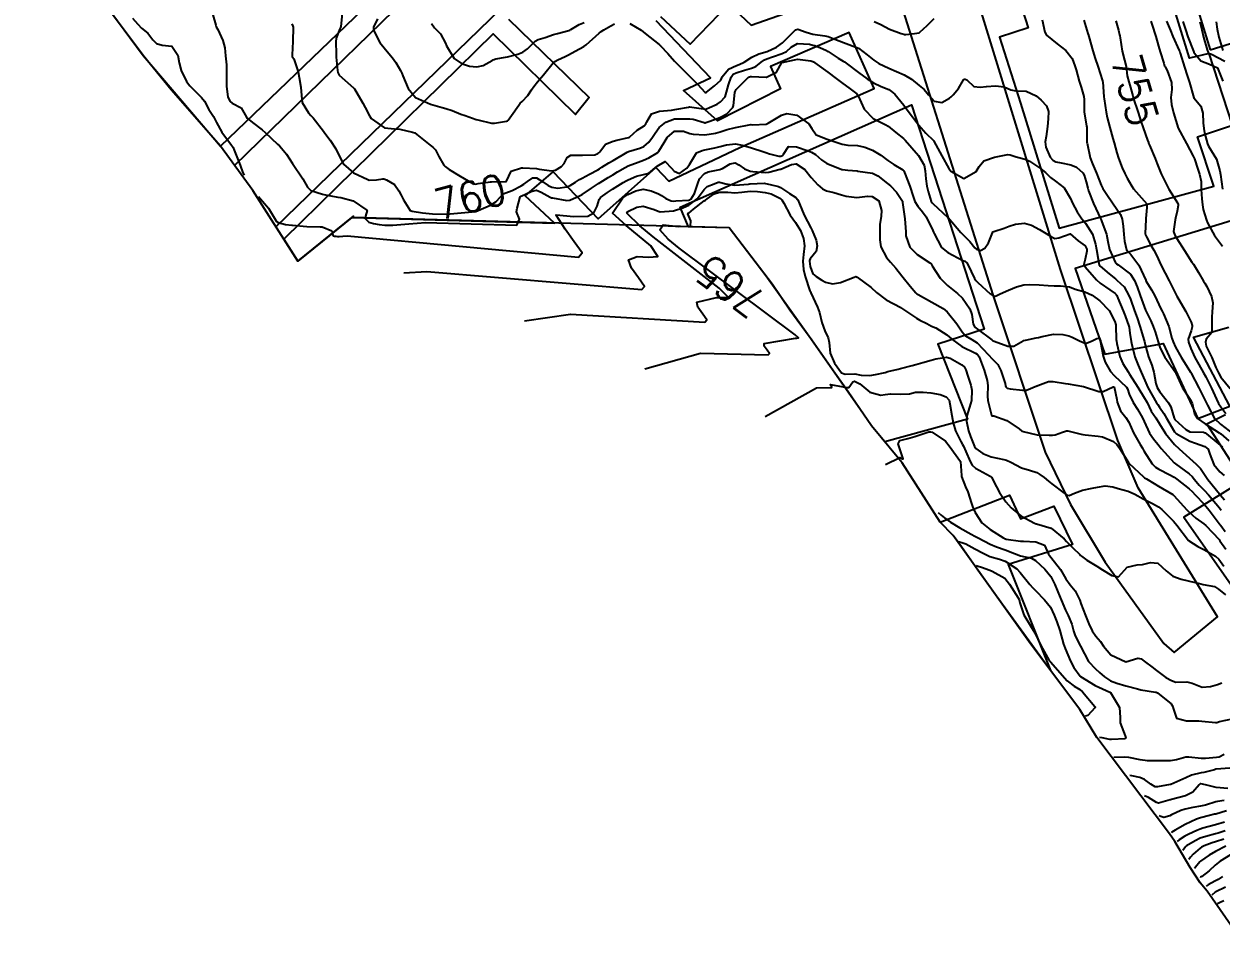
# Model space of a CAD drawing. Header units: metres. Extents: x 307586 to 320046, y 7427249 to 7434250.
# Drawn here: x 317275.7 to 317432.6, y 7431619.3 to 7431738.9 of the extents above; entities that cross this region are included whole.
import ezdxf
from ezdxf.enums import TextEntityAlignment as Align

# ---------------------------------------------------------------- set-up
doc = ezdxf.new("R2010")
doc.units = ezdxf.units.M
doc.header["$MEASUREMENT"] = 0
for name, color, linetype in [('Area', 45, 'Continuous'), ('Cotas', 45, 'Continuous'), ('Curvas de Nivel 1m', 11, 'Continuous'), ('Curvas de Nivel 5m', 15, 'Continuous'), ('Edificações', 30, 'Continuous'), ('Vias Primárias', 230, 'Continuous')]:
    doc.layers.add(name, color=color, linetype=linetype)
doc.styles.add('Style-STANDARD', font='STANDARD.shx')

msp = doc.modelspace()

# ---------------------------------------------------------------- linework, layer by layer
at = {"layer": 'Area'}
msp.add_polyline3d([(317434.88, 7431619.3, 758.12), (317430.77, 7431625.19, 762.88), (317429.85, 7431626.26, 758.59), (317428.51, 7431628.31, 768.99), (317426.52, 7431631.71, 767.86), (317425.81, 7431632.69, 765.48), (317416.28, 7431645.33, 768.97), (317414.05, 7431649.01, 773.19), (317407.6, 7431657.59, 769.49), (317397.48, 7431671.82, 774.93), (317395.76, 7431673.56, 770.83), (317390.77, 7431681.33, 767.1), (317390.33, 7431681.86, 767.2), (317386.79, 7431686.18, 769.27), (317383.72, 7431690.65, 766.38), (317381.48, 7431693.8, 764.48), (317378.93, 7431697.4, 768.21), (317378.62, 7431697.87, 767.99), (317376.06, 7431701.33, 769.66), (317373.78, 7431704.69, 770.15), (317368.1, 7431712.11, 767.11), (317318.68, 7431713.48, 764.35), (317318.89, 7431713.67, 764.35), (317311.61, 7431707.78, 761.67), (317305.68, 7431717.02, 761.3), (317301.46, 7431722.85, 761.26), (317294.99, 7431730.23, 762.38), (317291.34, 7431734.72, 768.46), (317286.65, 7431740.95, 768.38)], dxfattribs=at)
at = {"layer": 'Curvas de Nivel 1m', "flags": 128}
for points, elevation in [([(317300.45, 7431740.03), (317300.83, 7431738.69), (317300.9, 7431738.49), (317301.1, 7431738.12), (317301.78, 7431736.68), (317302.03, 7431735.72), (317302.13, 7431734.68), (317302.23, 7431733.49), (317302.25, 7431732.68), (317302.25, 7431731.45), (317302.26, 7431730.68), (317302.42, 7431729.24), (317302.71, 7431728.67), (317302.98, 7431728.45), (317304.16, 7431727.84), (317304.86, 7431726.64), (317304.96, 7431726.49), (317305.64, 7431725.94), (317306.94, 7431724.99), (317307.32, 7431724.62), (317308.92, 7431723.09), (317309.18, 7431722.86), (317309.46, 7431722.59), (317310.11, 7431721.79), (317310.89, 7431720.57), (317312.27, 7431718.56), (317312.85, 7431717.48), (317313.31, 7431717.01), (317314.84, 7431716.55), (317315.01, 7431716.52), (317316.84, 7431716.15), (317317.23, 7431716.1), (317318.83, 7431715.66), (317320.65, 7431714.45), (317320.68, 7431714.38), (317320.45, 7431713.67), (317320.46, 7431713.29), (317320.89, 7431712.88), (317321.51, 7431712.68), (317322.25, 7431712.57), (317323, 7431712.47), (317324.04, 7431712.47), (317326.12, 7431712.65), (317328.33, 7431712.82), (317340.28, 7431712.48), (317340.66, 7431713.25), (317340.24, 7431714.22), (317340.32, 7431714.72), (317340.75, 7431716.21), (317340.84, 7431716.29), (317342.16, 7431716.88), (317342.85, 7431717.05), (317343.49, 7431716.82), (317344.67, 7431716.16), (317344.84, 7431716.08), (317344.95, 7431716.05), (317346.84, 7431715.72), (317347.23, 7431715.74), (317348.12, 7431716.13), (317348.61, 7431716.36), (317348.85, 7431716.49), (317350.09, 7431717.34), (317350.86, 7431717.87), (317350.99, 7431717.96), (317351.2, 7431718.09), (317352.24, 7431718.71), (317352.88, 7431719.09), (317353.49, 7431719.45), (317354.5, 7431720.05), (317354.89, 7431720.25), (317356.19, 7431720.73), (317356.9, 7431720.99), (317357.6, 7431721.32), (317358.76, 7431722), (317358.84, 7431722.07), (317358.92, 7431722.16), (317359.6, 7431723.32), (317360, 7431723.98), (317360.95, 7431724.78), (317362.13, 7431724.78), (317362.95, 7431724.5), (317363.39, 7431724.39), (317364.95, 7431724.31), (317366.32, 7431724.54), (317366.95, 7431724.72), (317367.85, 7431725), (317368.96, 7431725.29), (317370.76, 7431725.65), (317370.96, 7431725.66), (317371.16, 7431725.65), (317372.96, 7431725.73), (317373.23, 7431725.83), (317374.97, 7431726.9), (317375.66, 7431727.11), (317376.97, 7431726.88), (317378.55, 7431725.76), (317378.96, 7431725.14), (317379.5, 7431724.31), (317380.94, 7431723.73), (317382.93, 7431723.08), (317383.65, 7431722.98), (317384.93, 7431722.92), (317385.88, 7431722.71), (317386.92, 7431722.29), (317387.99, 7431721.65), (317388.91, 7431720.97), (317389.71, 7431720.43), (317390.89, 7431719.74), (317391, 7431719.61), (317391.1, 7431719.4), (317391.8, 7431717.6), (317392.23, 7431716.22), (317392.47, 7431715.59), (317392.84, 7431714.99), (317393.47, 7431714.22), (317393.92, 7431713.57), (317394.8, 7431711.76), (317394.89, 7431711.56), (317394.97, 7431711.38), (317395.93, 7431709.55), (317396.77, 7431708.89), (317398.08, 7431708.21), (317398.76, 7431707.86), (317398.99, 7431707.75), (317399.29, 7431707.51), (317399.84, 7431706.4), (317400.25, 7431705.5), (317400.45, 7431705.23), (317400.72, 7431704.97), (317402.32, 7431703.47), (317402.7, 7431703.2), (317403, 7431703.17), (317403.62, 7431703.46), (317404.71, 7431703.98), (317405.76, 7431704.39), (317406.72, 7431704.65), (317407.41, 7431704.72), (317408.72, 7431704.67), (317409.92, 7431704.59), (317410.71, 7431704.52), (317411.55, 7431704.52), (317412.71, 7431704.38), (317413.45, 7431704.08), (317414.71, 7431703.75), (317415.7, 7431703.31), (317416.69, 7431702.56), (317417.9, 7431701.29), (317418.66, 7431699.86), (317418.79, 7431699.41), (317418.81, 7431699.28), (317418.85, 7431697.49), (317418.87, 7431697.28), (317418.93, 7431696.97), (317419.32, 7431695.27), (317419.69, 7431694.36), (317420.39, 7431693.25), (317420.58, 7431692.96), (317421.65, 7431691.24), (317422.54, 7431689.82), (317422.77, 7431689.46), (317422.89, 7431689.22), (317423.43, 7431688.12), (317424.02, 7431687.21), (317424.5, 7431686.46), (317425.28, 7431685.19), (317426.47, 7431683.74), (317427.09, 7431683.17), (317428.44, 7431681.94), (317429.32, 7431681.15), (317429.88, 7431680.59), (317430.42, 7431679.79), (317430.86, 7431679.13), (317432.39, 7431677.26), (317432.45, 7431677.17), (317432.49, 7431677.11), (317433.02, 7431676.47)], 761), ([(317317.42, 7431740.21), (317317.22, 7431738.5), (317317.2, 7431738.4), (317317.1, 7431738.2), (317316.61, 7431736.99), (317316.59, 7431736.5), (317316.63, 7431734.93), (317316.63, 7431734.5), (317316.77, 7431732.77), (317316.82, 7431732.5), (317317.03, 7431732.16), (317318.89, 7431730.48), (317319.01, 7431730.33), (317320.09, 7431728.46), (317320.41, 7431727.89), (317320.97, 7431726.81), (317321.22, 7431726.45), (317322.94, 7431725.22), (317324.25, 7431725.1), (317324.94, 7431725.04), (317326.64, 7431724.68), (317326.94, 7431724.56), (317327.2, 7431724.38), (317328.92, 7431722.97), (317329.28, 7431722.72), (317329.65, 7431722.35), (317330.06, 7431721.49), (317330.74, 7431720.33), (317330.89, 7431720.16), (317331.43, 7431719.78), (317332.87, 7431718.92), (317333.9, 7431718.29), (317334.52, 7431717.94), (317334.86, 7431717.85), (317335.22, 7431717.92), (317336.86, 7431718.15), (317336.97, 7431718.15), (317338.86, 7431718.2), (317338.95, 7431718.24), (317339.56, 7431719.55), (317340.89, 7431719.98), (317341.1, 7431719.99), (317342.89, 7431719.91), (317343.23, 7431719.84), (317344.88, 7431719.58), (317345.36, 7431719.68), (317346.16, 7431720.15), (317346.49, 7431720.55), (317346.91, 7431721.36), (317347.39, 7431721.66), (317348.91, 7431721.66), (317350.5, 7431721.68), (317350.91, 7431721.89), (317351.03, 7431721.97), (317351.18, 7431722.09), (317351.91, 7431723.1), (317352.93, 7431723.5), (317353.39, 7431723.61), (317354.94, 7431723.97), (317355, 7431723.99), (317355.09, 7431724.04), (317356.04, 7431724.94), (317356.96, 7431725.51), (317357.2, 7431725.78), (317357.32, 7431726.02), (317357.92, 7431727.06), (317358.98, 7431727.43), (317360.55, 7431727.55), (317360.98, 7431727.63), (317361.27, 7431727.68), (317362.77, 7431727.95), (317362.94, 7431728), (317362.98, 7431727.99), (317363.21, 7431727.95), (317364.77, 7431727.72), (317364.98, 7431727.7), (317365.16, 7431727.74), (317365.56, 7431727.91), (317366.53, 7431728.36), (317366.99, 7431728.63), (317367.59, 7431729.3), (317367.79, 7431729.89), (317368.03, 7431730.88), (317368.36, 7431731.89), (317368.64, 7431732.28), (317369.04, 7431732.46), (317370.13, 7431732.78), (317371.05, 7431733.07), (317371.62, 7431733.28), (317372.31, 7431733.84), (317372.76, 7431734.14), (317373.07, 7431734.26), (317373.8, 7431734.55), (317375.07, 7431735), (317375.63, 7431735.24), (317376.23, 7431735.79), (317377.09, 7431736.3), (317378.66, 7431736.19), (317379.09, 7431736.08), (317379.34, 7431736.01), (317380.08, 7431735.74), (317380.77, 7431735.42), (317381.08, 7431735.24), (317382.4, 7431734.38), (317383.07, 7431733.97), (317383.22, 7431733.87), (317383.44, 7431733.7), (317385.05, 7431732.5), (317386.19, 7431731.67), (317387.03, 7431731.14), (317388.02, 7431730.65), (317389.02, 7431730.26), (317389.41, 7431730.02), (317389.83, 7431729.63), (317390.99, 7431728.22), (317391.44, 7431727.61), (317392.96, 7431725.59), (317393.9, 7431724.52), (317394.9, 7431723.56), (317394.94, 7431723.5), (317395.98, 7431721.55), (317396.9, 7431719.92), (317397.17, 7431719.54), (317398.88, 7431718.59), (317400.5, 7431719.5), (317400.9, 7431720.19), (317401.49, 7431720.9), (317402.91, 7431721.38), (317403.34, 7431721.46), (317404.64, 7431721.72), (317404.92, 7431721.68), (317405.71, 7431721.43), (317406.91, 7431721.11), (317407.47, 7431720.85), (317408.9, 7431719.9), (317409.2, 7431719.7), (317409.58, 7431719.39), (317410.23, 7431718.72), (317410.88, 7431718.25), (317412.01, 7431717.36), (317412.85, 7431715.97), (317413.13, 7431715.35), (317413.73, 7431714.24), (317414.33, 7431713.33), (317414.81, 7431712.73), (317415.72, 7431711.31), (317416.11, 7431709.98), (317416.24, 7431709.31), (317416.56, 7431707.49), (317416.61, 7431707.3), (317416.75, 7431707.11), (317417.93, 7431706.09), (317418.73, 7431705.43), (317418.93, 7431705.28), (317419.86, 7431704.4), (317420.51, 7431703.25), (317420.7, 7431702.77), (317421.25, 7431701.24), (317421.58, 7431700.32), (317421.95, 7431699.24), (317422.52, 7431697.35), (317422.55, 7431697.23), (317422.63, 7431696.78), (317423.05, 7431695.22), (317423.49, 7431694.12), (317423.76, 7431693.21), (317424.03, 7431691.74), (317424.2, 7431691.21), (317424.32, 7431690.97), (317424.55, 7431690.64), (317425.69, 7431689.19), (317425.99, 7431688.65), (317426.42, 7431687.18), (317426.51, 7431687.02), (317427.98, 7431685.68), (317428.49, 7431685.39), (317430.28, 7431685.34), (317430.48, 7431685.26), (317430.67, 7431685.13), (317432.47, 7431683.63), (317432.76, 7431683.4)], 759), ([(317289.92, 7431739.63), (317290.61, 7431738.82), (317291.1, 7431738.3), (317291.93, 7431737.64), (317292.6, 7431736.79), (317293.08, 7431736.31), (317293.8, 7431736.05), (317295.07, 7431735.95), (317295.85, 7431734.75), (317296.05, 7431733.75), (317296.29, 7431732.75), (317297.01, 7431731.31), (317297.46, 7431730.74), (317298.99, 7431729.21), (317299.35, 7431728.71), (317299.92, 7431727.65), (317300.53, 7431726.7), (317300.95, 7431725.94), (317301.62, 7431724.68), (317302.92, 7431722.96), (317303.04, 7431722.79), (317303.11, 7431722.67), (317303.24, 7431722.33), (317304.04, 7431720.34), (317304.4, 7431719.35), (317304.58, 7431719.02)], 762), ([(317322.05, 7431739.51), (317321.53, 7431738.45), (317321.5, 7431738.05), (317322.34, 7431736.44), (317323.07, 7431735.52), (317324.01, 7431734.42), (317324.43, 7431733.79), (317325.04, 7431732.77), (317325.23, 7431732.4), (317325.36, 7431732.06), (317326.07, 7431730.39), (317327, 7431729.2), (317328.98, 7431728.36), (317330.52, 7431727.88), (317330.98, 7431727.76), (317331.81, 7431727.49), (317332.97, 7431727.04), (317333.5, 7431726.84), (317334.96, 7431726.35), (317335.18, 7431726.28), (317336.96, 7431725.84), (317337.35, 7431725.86), (317338.96, 7431726.1), (317339.06, 7431726.14), (317339.15, 7431726.24), (317339.59, 7431726.86), (317340.54, 7431728.22), (317340.75, 7431728.46), (317340.99, 7431728.68), (317341.72, 7431729.48), (317342.22, 7431730.2), (317342.54, 7431730.67), (317343.02, 7431731.26), (317343.78, 7431732.18), (317345.05, 7431733.74), (317345.27, 7431733.93), (317345.68, 7431734.15), (317346.62, 7431734.58), (317347.06, 7431734.81), (317347.93, 7431735.28), (317349.08, 7431735.89), (317349.39, 7431736.12), (317351.1, 7431737.65), (317351.34, 7431737.85), (317351.71, 7431738.08), (317352.59, 7431738.6), (317353.11, 7431738.86)], 758), ([(317329.11, 7431738.91), (317329.5, 7431738.35), (317330.3, 7431737.54), (317330.95, 7431736.33), (317331.08, 7431736), (317332.1, 7431734.32), (317333.05, 7431733.65), (317334.09, 7431733.34), (317335.04, 7431733.23), (317335.9, 7431733.42), (317337.05, 7431734.06), (317337.18, 7431734.13), (317337.55, 7431734.26), (317338.79, 7431734.51), (317339.06, 7431734.55), (317340.42, 7431734.87), (317341.07, 7431735.16), (317341.68, 7431735.6), (317342.3, 7431736.2), (317342.7, 7431736.58), (317343.09, 7431736.81), (317343.99, 7431737.07), (317345.1, 7431737.45), (317345.63, 7431737.62), (317347.1, 7431737.98), (317347.22, 7431738.02), (317347.39, 7431738.14), (317348.47, 7431738.76), (317349.12, 7431739.04)], 757), ([(317355.12, 7431738.93), (317356.6, 7431738.03), (317357.1, 7431737.61), (317358.95, 7431736.14), (317359.08, 7431736.03), (317359.1, 7431736.02), (317359.12, 7431736), (317360.07, 7431734.99), (317360.97, 7431733.97), (317361.06, 7431733.87), (317362.95, 7431731.95), (317363.03, 7431731.87), (317364, 7431730.91), (317364.92, 7431729.92), (317365.01, 7431729.87), (317365.06, 7431729.87), (317365.14, 7431729.92), (317366.18, 7431730.75), (317367.03, 7431731.49), (317367.16, 7431731.78), (317367.2, 7431731.9), (317368.01, 7431732.93), (317369.06, 7431733.4), (317369.42, 7431733.52), (317370.1, 7431733.86), (317371.07, 7431734.48), (317371.99, 7431734.92), (317373.08, 7431735.26), (317374.3, 7431735.81), (317375.09, 7431736.39), (317376.49, 7431737.79), (317376.79, 7431738.1), (317377.11, 7431738.15), (317378.22, 7431737.77), (317379.1, 7431737.53), (317380.66, 7431737.29), (317381.1, 7431737.19), (317381.95, 7431736.87), (317383.09, 7431736.44), (317385.08, 7431735.69), (317386.22, 7431734.82), (317387.07, 7431734.09), (317387.74, 7431733.65), (317389.05, 7431733.04), (317390.06, 7431732.62), (317391.04, 7431732.19), (317391.99, 7431731.6), (317393.02, 7431730.79), (317393.69, 7431730.25), (317394.24, 7431729.57), (317395, 7431728.75), (317396, 7431728.55), (317397.01, 7431729.13), (317397.23, 7431729.32), (317397.47, 7431729.54), (317398.17, 7431730.38), (317398.83, 7431731.52), (317398.94, 7431731.62), (317399.03, 7431731.63), (317399.25, 7431731.52), (317400.2, 7431730.67), (317401.02, 7431730.56), (317401.84, 7431730.67), (317403.03, 7431730.76), (317404.16, 7431730.6), (317405.02, 7431730.2), (317405.69, 7431730.1), (317407.02, 7431730.04), (317408.35, 7431729.41), (317409.01, 7431728.88), (317409.72, 7431728.11), (317409.98, 7431727.39), (317409.94, 7431726.42), (317409.85, 7431725.39), (317409.64, 7431724.08), (317409.53, 7431723.39), (317409.61, 7431722.71), (317410.17, 7431721.38), (317410.52, 7431720.98), (317410.91, 7431720.8), (317411.63, 7431720.64), (317412.9, 7431720.37), (317413.64, 7431720.08), (317414.47, 7431719.33), (317414.62, 7431719.05), (317414.88, 7431718.14), (317415.11, 7431717.32), (317415.22, 7431716.96), (317415.87, 7431715.31), (317416.77, 7431713.35), (317416.8, 7431713.3), (317416.82, 7431713.25), (317417.56, 7431711.29), (317417.73, 7431710.34), (317417.95, 7431709.29), (317418.76, 7431707.54), (317418.88, 7431707.4), (317419.1, 7431707.27), (317420.73, 7431706.05), (317421.23, 7431705.24), (317421.57, 7431704.39), (317421.98, 7431703.24), (317422.67, 7431701.32), (317422.72, 7431701.23), (317423.37, 7431699.93), (317423.68, 7431699.21), (317423.94, 7431698.5), (317424.34, 7431697.2), (317424.62, 7431696.37), (317425.21, 7431695.19), (317426.58, 7431693.24), (317426.62, 7431693.18), (317426.66, 7431693.1), (317427.52, 7431691.17), (317428.54, 7431689.64), (317428.72, 7431689.34), (317428.78, 7431689.16), (317429.1, 7431687.74), (317429.5, 7431687.15), (317430.5, 7431686.42), (317432.32, 7431685.27), (317432.48, 7431685.17), (317432.56, 7431685.11), (317433.59, 7431684.21)], 758), ([(317387.13, 7431739.19), (317387.98, 7431738.79), (317389.11, 7431738.18), (317390.66, 7431737.62), (317391, 7431737.51), (317391.1, 7431737.46), (317391.26, 7431737.45), (317392.41, 7431737.6), (317393, 7431737.7), (317393.11, 7431737.76), (317394.07, 7431738.63), (317394.99, 7431739.57)], 757), ([(317409.13, 7431739.4), (317409.48, 7431737.76), (317409.72, 7431737.39), (317411.1, 7431736.26), (317412.22, 7431735.36), (317413.07, 7431734.31), (317413.43, 7431733.35), (317413.58, 7431732.82), (317414, 7431731.34), (317414.24, 7431730.55), (317414.58, 7431729.33), (317414.62, 7431728.94), (317414.65, 7431727.33), (317414.96, 7431725.46), (317414.99, 7431725.32), (317414.99, 7431725.29), (317415.01, 7431723.32), (317415.02, 7431723.24), (317415.43, 7431721.31), (317415.72, 7431720.5), (317416.24, 7431719.31), (317416.88, 7431717.73), (317417.08, 7431717.3), (317417.52, 7431716.63), (317418.43, 7431715.28), (317418.84, 7431714.71), (317419.42, 7431713.86), (317419.63, 7431713.27), (317419.74, 7431712.34), (317419.84, 7431711.26), (317419.92, 7431710.4), (317420.17, 7431709.26), (317420.44, 7431708.92), (317420.77, 7431708.63), (317421.8, 7431707.24), (317422.7, 7431705.25), (317422.71, 7431705.23), (317422.72, 7431705.2), (317423.48, 7431703.99), (317423.88, 7431703.21), (317424.68, 7431701.53), (317424.85, 7431701.2), (317425.03, 7431700.84), (317425.73, 7431699.19), (317426.14, 7431697.68), (317426.31, 7431697.18), (317426.62, 7431696.48), (317427.33, 7431695.17), (317428.58, 7431693.21), (317428.6, 7431693.18), (317428.62, 7431693.16), (317428.65, 7431693.09), (317429.65, 7431691.14), (317429.95, 7431690.55), (317430.54, 7431689.42), (317430.68, 7431689.13), (317430.79, 7431688.87), (317431.72, 7431687.12), (317432.5, 7431686.38), (317434.19, 7431685.08)], 757), ([(317414.58, 7431739.34), (317415.12, 7431737.61), (317415.19, 7431737.4), (317415.21, 7431737.33), (317415.24, 7431737.2), (317415.77, 7431735.32), (317416.09, 7431734.33), (317416.44, 7431733.31), (317417.03, 7431731.4), (317417.06, 7431731.3), (317417.07, 7431731.27), (317417.23, 7431729.3), (317417.26, 7431729.05), (317417.52, 7431727.29), (317417.66, 7431726.61), (317418.01, 7431725.29), (317418.4, 7431723.83), (317418.55, 7431723.28), (317418.92, 7431721.98), (317419.15, 7431721.28), (317419.62, 7431719.98), (317419.96, 7431719.26), (317420.29, 7431718.66), (317420.88, 7431717.57), (317421.1, 7431717.25), (317422.84, 7431715.27), (317422.86, 7431715.23), (317422.84, 7431714.81), (317422.72, 7431713.34), (317422.71, 7431713.23), (317422.65, 7431711.37), (317422.67, 7431711.23), (317422.79, 7431710.94), (317423.39, 7431709.84), (317423.75, 7431709.22), (317424.1, 7431708.55), (317424.75, 7431707.2), (317425.77, 7431705.19), (317426.7, 7431703.34), (317426.79, 7431703.18), (317426.92, 7431702.95), (317427.94, 7431701.17), (317428.66, 7431699.76), (317428.81, 7431699.31), (317428.81, 7431699.16), (317428.65, 7431698.63), (317428.28, 7431697.52), (317428.31, 7431697.16), (317428.62, 7431696.31), (317429.14, 7431695.15), (317429.66, 7431694.21), (317430.29, 7431693.13), (317430.58, 7431692.61), (317431.31, 7431691.12), (317431.99, 7431689.67), (317432.24, 7431689.11), (317432.53, 7431688.65), (317433.22, 7431687.8)], 756), ([(317423.37, 7431739.23), (317423.51, 7431738.84), (317424.02, 7431737.22), (317424.4, 7431735.92), (317424.6, 7431735.21), (317425.07, 7431733.7), (317425.18, 7431733.33), (317425.24, 7431733.21), (317425.51, 7431732.75), (317426.09, 7431731.19), (317426.11, 7431730.28), (317426.01, 7431729.2), (317426.09, 7431728.28), (317426.36, 7431727.19), (317426.96, 7431725.18), (317428.03, 7431723.17), (317428.92, 7431721.54), (317429.09, 7431721.16), (317429.55, 7431719.8), (317429.77, 7431719.15), (317429.95, 7431718.21), (317429.99, 7431717.14), (317430.08, 7431715.92), (317430.14, 7431715.14), (317430.22, 7431714.52), (317430.68, 7431713.13), (317430.82, 7431712.79), (317431.71, 7431711.12), (317432.78, 7431709.74)], 754), ([(317425.45, 7431739.21), (317425.94, 7431738.01), (317426.27, 7431737.19), (317427.09, 7431735.37), (317427.18, 7431735.18), (317427.23, 7431735.03), (317427.77, 7431733.17), (317428.14, 7431732.08), (317428.46, 7431731.17), (317429.01, 7431729.16), (317429.93, 7431728.07), (317430.18, 7431727.14), (317430.24, 7431725.88), (317430.31, 7431725.14), (317430.41, 7431724.59), (317430.8, 7431723.13), (317430.94, 7431722.85), (317432, 7431721.12), (317432.42, 7431719.59), (317432.49, 7431719.11), (317432.78, 7431717.21)], 753), ([(317427.58, 7431739.18), (317427.96, 7431738.01), (317428.24, 7431737.17), (317428.98, 7431735.27), (317429.03, 7431735.16), (317429.08, 7431735.03), (317429.94, 7431734.02), (317431.07, 7431733.6), (317432.12, 7431733.12), (317432.79, 7431731.36)], 752), ([(317429.81, 7431739.15), (317430.04, 7431738.06), (317430.26, 7431737.14), (317430.76, 7431735.47), (317430.88, 7431735.13), (317430.97, 7431735.02), (317431.08, 7431734.98), (317431.32, 7431734.88), (317433.07, 7431733.96)], 751), ([(317306.43, 7431716.22), (317307.77, 7431714.7), (317308.8, 7431712.98), (317309.01, 7431712.81), (317309.99, 7431712.58), (317310.79, 7431712.48), (317310.9, 7431712.46), (317312.79, 7431712.29), (317314.53, 7431712.26), (317314.79, 7431712.25), (317316.03, 7431711.75), (317316.19, 7431711.21), (317316.26, 7431711.09), (317316.41, 7431711.05), (317316.58, 7431711.02), (317316.77, 7431710.99), (317317.02, 7431710.99), (317317.51, 7431711.03), (317318.05, 7431711.08), (317348.38, 7431708.3), (317348.84, 7431708.85), (317347.81, 7431710.28), (317346.62, 7431711.96), (317345.43, 7431713.78), (317345.46, 7431713.83), (317347.78, 7431713.61), (317349.59, 7431713.68), (317350.37, 7431714.1), (317350.83, 7431714.97), (317351.09, 7431715.84), (317351.25, 7431716.09), (317352.17, 7431716.76), (317352.85, 7431717.21), (317354.21, 7431718.05), (317354.62, 7431718.29), (317354.87, 7431718.43), (317355.98, 7431718.92), (317356.88, 7431719.13), (317357.6, 7431719.29), (317358.44, 7431720), (317358.69, 7431720.2), (317358.9, 7431720.33), (317359.73, 7431720.81), (317360.56, 7431719.97), (317360.89, 7431719.56), (317361.61, 7431719.23), (317362.58, 7431719.95), (317362.72, 7431720.13), (317362.9, 7431720.44), (317363.83, 7431721.94), (317364.57, 7431722.28), (317364.92, 7431722.34), (317366.22, 7431722.61), (317366.93, 7431722.79), (317367.79, 7431723.03), (317368.93, 7431723.14), (317369.82, 7431722.97), (317370.92, 7431722.65), (317372.66, 7431722.09), (317372.92, 7431721.99), (317373.39, 7431721.82), (317374.62, 7431721.51), (317374.91, 7431721.54), (317375.09, 7431721.62), (317375.25, 7431721.8), (317375.91, 7431722.81), (317376.93, 7431722.75), (317378.47, 7431722.21), (317378.92, 7431722.04), (317379.41, 7431721.75), (317380.22, 7431721.05), (317380.9, 7431720.55), (317382.8, 7431719.8), (317382.89, 7431719.78), (317382.95, 7431719.77), (317383.67, 7431719.7), (317384.89, 7431719.58), (317385, 7431719.57), (317386.89, 7431719.31), (317387.6, 7431718.94), (317388.87, 7431717.94), (317389.25, 7431717.63), (317390.06, 7431716.82), (317390.82, 7431715.61), (317390.82, 7431715.59), (317390.84, 7431715.43), (317391.1, 7431713.61), (317391.13, 7431713.29), (317391.25, 7431711.61), (317391.29, 7431711.1), (317391.8, 7431709.6), (317392.76, 7431708.65), (317394.43, 7431707.56), (317394.59, 7431707.41), (317394.74, 7431707.14), (317395.76, 7431705.55), (317396.71, 7431704.56), (317398.04, 7431703.53), (317398.69, 7431702.91), (317399.67, 7431701.51), (317399.91, 7431700.75), (317400.08, 7431699.5), (317400.29, 7431699.13), (317400.65, 7431698.85), (317402.52, 7431697.47), (317402.63, 7431697.38), (317402.84, 7431697.26), (317404.62, 7431696.64), (317405.44, 7431696.62), (317406.63, 7431697.33), (317406.69, 7431697.36), (317406.93, 7431697.42), (317408.34, 7431697.7), (317408.64, 7431697.76), (317409.12, 7431697.87), (317410.64, 7431698.18), (317411.86, 7431698.14), (317412.64, 7431697.96), (317413.07, 7431697.78), (317414.02, 7431697.33), (317414.63, 7431697.07), (317414.94, 7431697), (317415.7, 7431697.31), (317416.3, 7431697.64), (317416.64, 7431697.66), (317416.76, 7431697.3), (317416.78, 7431697.15), (317417.12, 7431695.29), (317417.38, 7431694.51), (317418.07, 7431693.29), (317418.58, 7431692.78), (317420.18, 7431691.26), (317420.32, 7431691.02), (317420.54, 7431690.34), (317421.07, 7431689.24), (317421.64, 7431688.36), (317422.3, 7431687.23), (317422.51, 7431686.75), (317423.2, 7431685.22), (317423.73, 7431684.47), (317424.47, 7431683.54), (317424.74, 7431683.2), (317426.44, 7431681.35), (317426.62, 7431681.18), (317428.42, 7431679.87), (317428.8, 7431679.54), (317429.1, 7431679.15), (317429.69, 7431678.42), (317430.4, 7431677.69), (317430.92, 7431677.12), (317432.37, 7431675.42), (317432.61, 7431675.11)], 762), ([(317325.5, 7431706.25), (317328.5, 7431706.42), (317356.66, 7431704.04), (317357.02, 7431704.46), (317356.23, 7431705.56), (317355.32, 7431706.85), (317354.93, 7431707.92), (317356.05, 7431708.37), (317357.53, 7431708.3), (317358.75, 7431708.37), (317357.84, 7431709.76), (317354.64, 7431712.45), (317352.82, 7431714.07), (317354.19, 7431716.05), (317354.85, 7431716.52), (317355.9, 7431716.98), (317356.85, 7431717.18), (317357.9, 7431716.96), (317358.85, 7431716.58), (317359.23, 7431716.38), (317359.82, 7431715.99), (317360.51, 7431715.65), (317360.84, 7431715.64), (317361.14, 7431715.67), (317362.84, 7431715.77), (317363.14, 7431715.95), (317363.56, 7431716.65), (317363.99, 7431717.93), (317364.23, 7431718.57), (317364.88, 7431719.24), (317365.35, 7431719.45), (317366.89, 7431719.78), (317366.99, 7431719.8), (317367.24, 7431719.9), (317368.27, 7431720.51), (317368.9, 7431720.66), (317369.4, 7431720.38), (317370.11, 7431719.86), (317370.89, 7431719.55), (317371.23, 7431719.5), (317372.89, 7431719.4), (317373.3, 7431719.41), (317374.78, 7431719.8), (317374.89, 7431719.84), (317376.27, 7431720.42), (317376.9, 7431720.5), (317378.02, 7431719.77), (317378.88, 7431718.73), (317379.72, 7431717.75), (317380.34, 7431717.22), (317380.86, 7431717), (317381.83, 7431716.75), (317382.85, 7431716.47), (317383.45, 7431716.3), (317384.85, 7431716.09), (317386.25, 7431716.27), (317386.85, 7431716.24), (317387.74, 7431715.65), (317388.09, 7431714.39), (317388.02, 7431713.65), (317387.88, 7431712.58), (317387.86, 7431711.65), (317387.86, 7431710.57), (317387.98, 7431709.65), (317388.75, 7431708.26), (317389.27, 7431707.63), (317389.94, 7431706.83), (317390.73, 7431705.86), (317390.92, 7431705.61), (317391.84, 7431704.47), (317392.58, 7431703.59), (317392.7, 7431703.5), (317392.9, 7431703.39), (317394.69, 7431702.38), (317396.18, 7431701.54), (317396.67, 7431701.13), (317397.95, 7431699.53), (317398.64, 7431698.49), (317399.1, 7431697.98), (317399.92, 7431697.5), (317400.63, 7431697.04), (317402.12, 7431695.47), (317402.6, 7431694.94), (317403.33, 7431694.2), (317403.74, 7431693.45), (317404.29, 7431691.71), (317404.35, 7431691.44), (317404.39, 7431691.28), (317404.55, 7431691.1), (317404.95, 7431691.04), (317406.55, 7431690.86), (317407.09, 7431690.87), (317408.43, 7431691.4), (317408.51, 7431691.44), (317408.55, 7431691.46), (317409.95, 7431691.99), (317410.56, 7431692.01), (317412.18, 7431691.73), (317412.56, 7431691.67), (317414.55, 7431691.32), (317416.55, 7431690.69), (317417.15, 7431690.69), (317418.44, 7431691.28), (317418.53, 7431691.31), (317418.55, 7431691.29), (317418.9, 7431689.63), (317418.96, 7431689.27), (317419.38, 7431688.13), (317420.12, 7431687.26), (317420.5, 7431686.68), (317421.1, 7431685.24), (317421.96, 7431683.74), (317422.28, 7431683.23), (317422.46, 7431682.91), (317423.53, 7431681.21), (317423.99, 7431680.76), (317424.43, 7431680.49), (317425.86, 7431679.75), (317426.42, 7431679.43), (317426.78, 7431679.18), (317428.4, 7431677.94), (317428.8, 7431677.56), (317429.2, 7431677.15), (317430.37, 7431675.9), (317431.03, 7431675.12), (317432.35, 7431673.36), (317432.45, 7431673.22), (317432.53, 7431673.11), (317433.11, 7431672.32)], 763), ([(317341.28, 7431699.96), (317347.32, 7431700.8), (317364.95, 7431699.77), (317365.21, 7431700.06), (317364.65, 7431700.83), (317364.01, 7431701.74), (317363.9, 7431702.4), (317366.46, 7431703.02), (317367.26, 7431703), (317367.97, 7431703.04), (317366.81, 7431704.23), (317358.14, 7431710.94), (317356.41, 7431712.39), (317354.71, 7431714.04), (317354.83, 7431714.27), (317356, 7431714.86), (317356.83, 7431714.98), (317358.28, 7431714.55), (317358.83, 7431714.3), (317359.06, 7431714.23), (317360.83, 7431714.37), (317362.04, 7431714.75), (317362.83, 7431715.08), (317363.94, 7431715.93), (317364.86, 7431717.16), (317365.25, 7431717.53), (317366.17, 7431717.91), (317366.67, 7431718.1), (317366.87, 7431718.11), (317367.67, 7431717.89), (317368.86, 7431717.73), (317370.64, 7431717.85), (317370.83, 7431717.89), (317370.86, 7431717.89), (317372.72, 7431717.98), (317372.86, 7431717.96), (317373.49, 7431717.82), (317374.6, 7431717.54), (317374.86, 7431717.42), (317376.01, 7431716.63), (317376.85, 7431716.09), (317377.13, 7431715.78), (317377.34, 7431715.28), (317377.95, 7431713.77), (317378.8, 7431712.13), (317379.01, 7431711.76), (317379.54, 7431710.51), (317379.66, 7431709.75), (317379.5, 7431709.01), (317378.75, 7431708.08), (317378.66, 7431707.85), (317378.65, 7431707.76), (317378.74, 7431707.04), (317379.09, 7431706.12), (317379.52, 7431705.75), (317380.27, 7431705.28), (317380.72, 7431705.02), (317381.64, 7431704.79), (317382.72, 7431704.98), (317384.49, 7431705.68), (317384.72, 7431705.73), (317384.9, 7431705.68), (317386.71, 7431704.29), (317387.41, 7431703.65), (317388.69, 7431702.7), (317390.61, 7431701.67), (317390.67, 7431701.64), (317390.72, 7431701.61), (317392.66, 7431700.28), (317393.11, 7431700.03), (317394.02, 7431699.57), (317394.65, 7431699.23), (317395.2, 7431699.01), (317396.64, 7431698.12), (317397.31, 7431697.53), (317398.62, 7431696.56), (317400.4, 7431695.7), (317400.6, 7431695.59), (317400.71, 7431695.49), (317400.86, 7431695.23), (317401.53, 7431693.48), (317401.93, 7431692.11), (317402.01, 7431691.48), (317401.95, 7431690.06), (317402.01, 7431689.48), (317402.51, 7431687.57), (317402.55, 7431687.51), (317402.81, 7431687.47), (317404.5, 7431686.87), (317406.12, 7431685.79), (317406.48, 7431685.5), (317406.64, 7431685.42), (317408.48, 7431684.98), (317410.05, 7431684.95), (317410.48, 7431684.95), (317410.84, 7431685), (317411.82, 7431685.36), (317412.31, 7431685.52), (317412.49, 7431685.52), (317413.2, 7431685.34), (317414.23, 7431685.08), (317414.48, 7431685.04), (317414.77, 7431685.02), (317416.48, 7431684.82), (317417.05, 7431684.72), (317418.47, 7431684.14), (317418.92, 7431683.72), (317419.26, 7431683.27), (317420.43, 7431681.38), (317420.54, 7431681.25), (317422.42, 7431679.49), (317422.56, 7431679.38), (317422.81, 7431679.22), (317423.81, 7431678.61), (317424.4, 7431678.26), (317426.24, 7431677.18), (317426.39, 7431677.06), (317428.11, 7431675.16), (317428.36, 7431674.89), (317429.29, 7431674.09), (317430.34, 7431673.34), (317430.57, 7431673.13), (317432.32, 7431671.26), (317432.43, 7431671.11), (317433.2, 7431670)], 764), ([(317372.84, 7431687.39), (317379.56, 7431691.17), (317381.55, 7431691.22), (317381.58, 7431691.26), (317381.5, 7431691.38), (317381.4, 7431691.52), (317381.4, 7431691.61), (317383.55, 7431691.2), (317383.8, 7431691.2), (317384.31, 7431691.93), (317384.56, 7431692.03), (317385.22, 7431691.67), (317386.54, 7431690.61), (317387.98, 7431690.2), (317388.54, 7431690.27), (317389.28, 7431690.37), (317390.54, 7431690.33), (317391.75, 7431690.38), (317392.54, 7431690.57), (317393.56, 7431690.59), (317394.54, 7431690.51), (317395.78, 7431690.3), (317396.54, 7431689.96), (317396.94, 7431689.54), (317397.02, 7431689.04), (317397.29, 7431687.53), (317397.47, 7431686.56), (317397.77, 7431685.53), (317398.47, 7431684.13), (317398.7, 7431683.75), (317398.82, 7431683.51), (317399.15, 7431682.81), (317399.72, 7431681.5), (317399.96, 7431681.02), (317400.42, 7431680.62), (317402.31, 7431679.57), (317402.41, 7431679.52), (317402.45, 7431679.51), (317402.48, 7431679.47), (317403.14, 7431678.2), (317403.56, 7431677.45), (317404.37, 7431676.22), (317405.07, 7431675.43), (317406.35, 7431674.4), (317408.12, 7431673.4), (317408.34, 7431673.35), (317408.4, 7431673.35), (317410.33, 7431672.76), (317412, 7431671.35), (317412.31, 7431671.01), (317413.15, 7431670.18), (317414.05, 7431669.32), (317414.17, 7431669.2), (317414.29, 7431669.08), (317415.01, 7431668.59), (317416.28, 7431667.78), (317417.04, 7431667.29), (317418.26, 7431666.55), (317419.14, 7431666.39), (317419.94, 7431667.25), (317420.28, 7431667.64), (317421.57, 7431667.94), (317422.28, 7431668.01), (317423.35, 7431668.28), (317424.28, 7431668.16), (317425.38, 7431667.19), (317426.26, 7431666.49), (317427.34, 7431666.09), (317428.25, 7431665.85), (317429.91, 7431665.47), (317430.25, 7431665.4), (317431.74, 7431665.12), (317432.24, 7431664.78), (317433.17, 7431664.03)], 766), ([(317388.62, 7431681.1), (317390.5, 7431682.04), (317390.76, 7431681.84), (317390.93, 7431681.87), (317390.27, 7431683.8), (317390.47, 7431684.24), (317391.55, 7431684.53), (317392.47, 7431684.79), (317394.3, 7431685.38), (317394.48, 7431685.41), (317394.7, 7431685.34), (317396.47, 7431684.16), (317396.93, 7431683.54), (317398.43, 7431681.52), (317398.55, 7431679.65), (317398.57, 7431679.52), (317399.08, 7431678.19), (317399.39, 7431677.51), (317399.87, 7431675.99), (317400.06, 7431675.49), (317400.15, 7431675.29), (317400.36, 7431674.81), (317401.23, 7431673.48), (317402.33, 7431672.61), (317404.12, 7431671.44), (317404.25, 7431671.38), (317404.31, 7431671.35), (317404.43, 7431671.32), (317406.31, 7431671.07), (317406.68, 7431671.04), (317408.31, 7431670.96), (317409.44, 7431670.52), (317409.98, 7431669.37), (317410.09, 7431669.18), (317410.29, 7431668.97), (317411.52, 7431667.36), (317412.25, 7431666.12), (317412.8, 7431665.34), (317413.44, 7431664.54), (317414.05, 7431663.32), (317414.22, 7431662.88), (317414.81, 7431661.31), (317415.27, 7431660.23), (317415.7, 7431659.3), (317416.17, 7431658.6), (317416.77, 7431657.91), (317417.18, 7431657.28), (317418.14, 7431656.17), (317420.12, 7431655.25), (317421.65, 7431655.72), (317422.13, 7431655.63), (317422.69, 7431655.22), (317423.49, 7431654.58), (317424.11, 7431654.11), (317425.35, 7431653.19), (317426.1, 7431652.78), (317426.67, 7431652.6), (317428.09, 7431652.62), (317428.8, 7431652.43), (317430.09, 7431651.94), (317431.19, 7431652.01), (317432.09, 7431652.26), (317432.69, 7431652.5)], 767), ([(317395.52, 7431674.8), (317395.89, 7431674.47), (317396.35, 7431674.11), (317397.12, 7431673.53), (317398.33, 7431672.79), (317399.83, 7431671.99), (317400.32, 7431671.73), (317400.75, 7431671.49), (317402.3, 7431670.65), (317403.15, 7431670.3), (317404.3, 7431669.92), (317405.49, 7431669.43), (317406.29, 7431669.13), (317407.73, 7431668.85), (317408.28, 7431668.54), (317408.86, 7431667.96), (317409.49, 7431667.38), (317410.26, 7431666.45), (317410.8, 7431665.36), (317411.19, 7431664.4), (317411.62, 7431663.36), (317412.2, 7431662.03), (317412.53, 7431661.34), (317413.01, 7431660.17), (317413.25, 7431659.33), (317413.47, 7431658.64), (317414.15, 7431657.32), (317415.19, 7431655.31), (317416.11, 7431654.33), (317416.66, 7431653.85), (317417.29, 7431653.28), (317418.1, 7431652.77), (317418.92, 7431652.44), (317420.09, 7431652.11), (317421.62, 7431651.69), (317422.08, 7431651.59), (317423.99, 7431651.29), (317424.07, 7431651.27), (317424.27, 7431651.2), (317426.06, 7431649.73), (317426.27, 7431649.39), (317426.32, 7431649.18), (317426.75, 7431647.88), (317428.04, 7431647.53), (317429.66, 7431647.51), (317430.04, 7431647.48), (317431.87, 7431647.28), (317432.03, 7431647.3), (317432.36, 7431647.43), (317434.04, 7431647.78)], 768), ([(317398.18, 7431671.02), (317398.75, 7431670.84), (317399.13, 7431670.69), (317400.3, 7431670.07), (317401.39, 7431669.48), (317402.29, 7431669.07), (317403.54, 7431668.71), (317404.28, 7431668.45), (317405.83, 7431667.42), (317406.27, 7431666.97), (317407.5, 7431665.4), (317407.85, 7431665.01), (317408.24, 7431664.6), (317409.43, 7431663.38), (317410.21, 7431662.4), (317410.71, 7431661.36), (317411.06, 7431660.49), (317411.45, 7431659.36), (317411.93, 7431657.58), (317412, 7431657.35), (317412.15, 7431657.01), (317412.85, 7431655.34), (317413.27, 7431654.49), (317414.1, 7431653.35), (317414.14, 7431653.32), (317416.09, 7431652.16), (317418.01, 7431651.27), (317418.05, 7431651.25), (317418.07, 7431651.22), (317419.27, 7431649.26), (317419.35, 7431647.95), (317419.37, 7431647.26), (317420.01, 7431645.54), (317420.11, 7431645.25), (317420.07, 7431645.18), (317420, 7431645.17), (317418.22, 7431645.05), (317418, 7431645.07), (317417, 7431645.3), (317416.64, 7431645.33)], 769), ([(317433, 7431643.09), (317432.33, 7431642.76), (317431.98, 7431642.69), (317430.52, 7431642.58), (317429.97, 7431642.58), (317428.36, 7431642.76), (317427.98, 7431642.74), (317426.76, 7431642.38), (317425.97, 7431642.25), (317424.9, 7431642.26), (317423.97, 7431642.26), (317422.92, 7431642.26), (317421.97, 7431642.41), (317420.51, 7431642.71), (317419.98, 7431642.75), (317418.54, 7431642.69)], 768), ([(317433.71, 7431641.33), (317431.95, 7431641.17), (317431.9, 7431641.16), (317431.7, 7431641.11), (317430.33, 7431640.74), (317429.95, 7431640.69), (317428.71, 7431640.37), (317427.94, 7431640.04), (317425.98, 7431639.18), (317425.93, 7431639.17), (317424.27, 7431638.86), (317423.93, 7431638.88), (317423.37, 7431639.21), (317422.56, 7431639.84), (317421.94, 7431640.1), (317420.89, 7431640.29), (317420.62, 7431640.33)], 767), ([(317433.48, 7431638.64), (317431.93, 7431638.79), (317430.53, 7431639.12), (317429.93, 7431639.25), (317429.83, 7431639.24), (317429.69, 7431639.13), (317428.89, 7431638.18), (317427.92, 7431637.68), (317426.07, 7431637.18), (317425.94, 7431637.15), (317425.91, 7431637.14), (317424.38, 7431636.72), (317424.11, 7431636.8), (317423.08, 7431637.46), (317422.55, 7431637.7)], 766), ([(317433.27, 7431635.71), (317431.89, 7431635.3), (317431.74, 7431635.26), (317431.08, 7431635.12), (317429.88, 7431634.8), (317429.35, 7431634.61), (317427.87, 7431633.94), (317426.58, 7431633.17), (317426.13, 7431632.9), (317426.07, 7431632.85)], 764), ([(317433.02, 7431634.24), (317431.87, 7431633.88), (317430.17, 7431633.43), (317429.86, 7431633.33), (317429.41, 7431633.13), (317428.35, 7431632.65), (317427.85, 7431632.4), (317427.07, 7431631.93), (317426.83, 7431631.68)], 763), ([(317433.12, 7431633.09), (317432.19, 7431632.77), (317431.86, 7431632.68), (317430.6, 7431632.37), (317429.85, 7431632.12), (317429.18, 7431631.8), (317428.07, 7431631.15), (317427.93, 7431631.05), (317427.9, 7431631.01), (317427.59, 7431630.51)], 762), ([(317432.92, 7431632.02), (317431.84, 7431631.67), (317431.42, 7431631.54), (317430.35, 7431631.12), (317430.01, 7431630.95), (317429.83, 7431630.83), (317428.91, 7431630.05), (317428.56, 7431629.66), (317428.35, 7431629.34)], 761), ([(317433.82, 7431629.93), (317432.46, 7431629.1), (317431.81, 7431628.58), (317431.04, 7431627.87), (317430.08, 7431627.13), (317429.9, 7431627.02), (317429.87, 7431627)], 759), ([(317432.75, 7431627.1), (317432.19, 7431626.7), (317431.78, 7431626.49), (317430.88, 7431626.02), (317430.63, 7431625.84)], 758), ([(317433.17, 7431625.69), (317431.91, 7431625.11), (317431.81, 7431625.07), (317431.38, 7431624.68)], 757), ([(317432.92, 7431623.92), (317432.44, 7431623.72), (317432.13, 7431623.51)], 756)]:
    msp.add_lwpolyline(points, dxfattribs=dict(at, elevation=elevation))
at = {"layer": 'Curvas de Nivel 5m', "flags": 128}
for points, elevation in [([(317310.82, 7431738.86), (317310.93, 7431738.57), (317310.96, 7431738.43), (317310.94, 7431736.57), (317310.83, 7431734.8), (317310.84, 7431734.57), (317310.93, 7431734.45), (317311.05, 7431734.26), (317311.62, 7431732.56), (317311.75, 7431731.84), (317311.99, 7431730.56), (317312.08, 7431729.47), (317312.18, 7431728.56), (317312.97, 7431727.2), (317313.29, 7431726.87), (317313.6, 7431726.54), (317314.94, 7431724.8), (317315.15, 7431724.52), (317315.81, 7431723.62), (317316.57, 7431722.5), (317316.91, 7431721.76), (317317.58, 7431720.49), (317318.88, 7431719.35), (317320.77, 7431718.45), (317320.84, 7431718.42), (317320.86, 7431718.41), (317320.95, 7431718.36), (317321.91, 7431718.44), (317322.74, 7431718.56), (317322.86, 7431718.56), (317323.21, 7431718.42), (317324.24, 7431717.79), (317324.85, 7431716.99), (317325.12, 7431716.4), (317325.42, 7431715.81), (317326.31, 7431714.39), (317326.57, 7431714.3), (317327.91, 7431714.11), (317329.24, 7431713.96), (317331.07, 7431713.94), (317334.46, 7431714.21), (317334.93, 7431714.28), (317336.22, 7431714.86), (317336.83, 7431715.11), (317337.56, 7431715.53), (317338.19, 7431716.25), (317338.52, 7431716.57), (317338.85, 7431716.7), (317339.66, 7431717.04), (317340.86, 7431717.63), (317341.23, 7431717.84), (317341.71, 7431718.2), (317342.37, 7431718.69), (317342.87, 7431718.68), (317343.72, 7431718.18), (317344.38, 7431717.68), (317344.86, 7431717.45), (317345.65, 7431717.35), (317346.86, 7431717.51), (317347.3, 7431717.69), (317348, 7431718.13), (317348.52, 7431718.48), (317348.87, 7431718.65), (317349.83, 7431719.15), (317350.89, 7431719.74), (317351.11, 7431719.87), (317351.45, 7431720.08), (317352.33, 7431720.64), (317352.9, 7431720.97), (317354.77, 7431722.04), (317354.86, 7431722.09), (317354.91, 7431722.12), (317356.4, 7431722.55), (317356.92, 7431722.79), (317357.6, 7431723.34), (317358.07, 7431724.01), (317358.4, 7431724.55), (317358.96, 7431725.26), (317359.8, 7431725.99), (317360.97, 7431726.4), (317362.5, 7431726.42), (317362.97, 7431726.4), (317363.38, 7431726.36), (317364.84, 7431725.92), (317364.93, 7431725.89), (317364.96, 7431725.89), (317364.99, 7431725.89), (317365.07, 7431725.92), (317366.44, 7431726.43), (317366.97, 7431726.62), (317367.81, 7431727.06), (317368.59, 7431727.88), (317368.69, 7431728.18), (317368.88, 7431729.88), (317368.9, 7431730), (317369.02, 7431730.26), (317370.65, 7431731.86), (317370.92, 7431731.97), (317371.03, 7431731.98), (317372.98, 7431731.88), (317373.03, 7431731.88), (317374.3, 7431732.55), (317375.03, 7431733.8), (317375.06, 7431733.82), (317376.69, 7431734.16), (317377.07, 7431734.23), (317378.82, 7431734.01), (317379.06, 7431733.92), (317379.17, 7431733.87), (317379.34, 7431733.76), (317381.04, 7431732.52), (317382.12, 7431731.72), (317383.03, 7431731.04), (317383.79, 7431730.47), (317384.84, 7431729.68), (317385.01, 7431729.45), (317385.83, 7431727.67), (317386.97, 7431726.45), (317388.65, 7431725.64), (317388.96, 7431725.47), (317389.96, 7431724.63), (317390.95, 7431723.82), (317391.17, 7431723.61), (317392.91, 7431721.63), (317392.94, 7431721.59), (317393.66, 7431720.33), (317393.81, 7431719.58), (317393.87, 7431718.57), (317394.04, 7431717.57), (317394.2, 7431716.91), (317394.6, 7431715.56), (317394.7, 7431715.42), (317394.84, 7431715.27), (317396.75, 7431713.54), (317396.82, 7431713.47), (317398.49, 7431711.52), (317398.79, 7431711.2), (317399.64, 7431710.36), (317400.32, 7431709.5), (317400.59, 7431709.31), (317400.77, 7431709.24), (317401.07, 7431709.18), (317401.62, 7431709.48), (317402.09, 7431710.17), (317402.61, 7431711.47), (317402.68, 7431711.59), (317402.8, 7431711.67), (317404.16, 7431712.09), (317404.81, 7431712.35), (317405.62, 7431712.63), (317406.81, 7431712.75), (317407.72, 7431712.5), (317408.8, 7431711.89), (317409.64, 7431711.39), (317410.34, 7431710.93), (317410.79, 7431710.73), (317411.32, 7431710.83), (317412.79, 7431711.35), (317413.86, 7431710.41), (317414.78, 7431709.78), (317414.99, 7431709.32), (317415.01, 7431709.08), (317414.76, 7431708.04), (317414.61, 7431707.32), (317414.75, 7431707.03), (317416.25, 7431705.3), (317416.72, 7431704.89), (317417.99, 7431704.01), (317418.71, 7431703.51), (317418.82, 7431703.4), (317418.9, 7431703.28), (317419.04, 7431702.93), (317419.75, 7431701.26), (317420, 7431700.59), (317420.49, 7431699.25), (317420.53, 7431699.13), (317420.64, 7431698.34), (317420.81, 7431697.25), (317420.84, 7431697.03), (317421.28, 7431695.24), (317421.7, 7431694.13), (317422.11, 7431693.23), (317422.57, 7431692.14), (317422.97, 7431691.22), (317423.54, 7431690.21), (317424.13, 7431689.21), (317424.28, 7431688.96), (317424.53, 7431688.62), (317425.1, 7431687.78), (317425.41, 7431687.19), (317426.49, 7431685.41), (317426.71, 7431685.18), (317428.47, 7431684.16), (317429.23, 7431683.91), (317430.47, 7431683.48), (317430.87, 7431683.13), (317431.11, 7431682.46), (317431.63, 7431681.12), (317432.42, 7431680.17), (317432.99, 7431679.68)], 760), ([(317418.81, 7431739.28), (317419.12, 7431738.03), (317419.27, 7431737.43), (317419.31, 7431737.28), (317419.37, 7431737.02), (317419.61, 7431735.27), (317419.92, 7431734.12), (317420.13, 7431733.26), (317420.27, 7431732.04), (317420.48, 7431731.26), (317420.62, 7431730.85), (317421.01, 7431729.42), (317421.06, 7431729.25), (317421.08, 7431729.18), (317421.72, 7431727.24), (317422.08, 7431726.13), (317422.38, 7431725.24), (317422.95, 7431723.6), (317423.05, 7431723.33), (317423.09, 7431723.23), (317423.19, 7431722.97), (317423.93, 7431721.21), (317424.21, 7431720.52), (317424.75, 7431719.2), (317424.79, 7431719.1), (317424.89, 7431718.85), (317425.74, 7431717.19), (317426.85, 7431715.39), (317426.94, 7431715.18), (317426.95, 7431715.07), (317426.83, 7431714.3), (317426.61, 7431713.39), (317426.55, 7431713.18), (317426.35, 7431711.64), (317426.52, 7431711.18), (317426.79, 7431710.74), (317427.8, 7431709.17), (317428.76, 7431707.65), (317428.95, 7431707.35), (317429.08, 7431707.16), (317429.61, 7431706.27), (317430.29, 7431705.14), (317430.45, 7431704.87), (317430.72, 7431704.44), (317431.34, 7431703.12), (317431.49, 7431702.32), (317431.43, 7431701.12), (317431.36, 7431700.43), (317431.37, 7431699.12), (317431.35, 7431698.42), (317430.64, 7431697.53), (317430.55, 7431697.13), (317430.63, 7431696.63), (317431.36, 7431695.12), (317431.9, 7431693.81), (317432.24, 7431693.11), (317432.57, 7431692.54), (317433.78, 7431691.09)], 755), ([(317431.95, 7431739.12), (317432.08, 7431738.16), (317432.3, 7431737.12), (317432.82, 7431735.38)], 750), ([(317357.06, 7431693.67), (317364.38, 7431695.7), (317373.24, 7431695.49), (317373.4, 7431695.66), (317373.08, 7431696.11), (317372.7, 7431696.63), (317372.69, 7431696.98), (317376.79, 7431697.69), (317377, 7431697.69), (317377.19, 7431697.7), (317376.76, 7431698.1), (317361.56, 7431709.46), (317360.14, 7431710.64), (317359.05, 7431711.86), (317359.45, 7431712.52), (317361.48, 7431712.29), (317363.04, 7431712.34), (317363.1, 7431713.03), (317362.69, 7431713.95), (317362.75, 7431714.03), (317362.82, 7431714.07), (317363.46, 7431714.57), (317364.84, 7431715.66), (317365, 7431715.76), (317365.25, 7431715.92), (317366.16, 7431716.59), (317366.85, 7431716.82), (317367.95, 7431716.79), (317368.85, 7431716.71), (317369.78, 7431716.79), (317370.85, 7431716.92), (317371.81, 7431716.89), (317372.85, 7431716.78), (317373.63, 7431716.6), (317374.84, 7431715.96), (317375.03, 7431715.8), (317375.27, 7431715.36), (317376.12, 7431713.79), (317376.81, 7431712.85), (317377.46, 7431711.77), (317377.84, 7431710.71), (317377.99, 7431709.77), (317377.88, 7431708.65), (317377.75, 7431707.77), (317377.85, 7431706.65), (317378.09, 7431705.77), (317378.7, 7431703.89), (317378.74, 7431703.8), (317378.78, 7431703.76), (317378.83, 7431703.63), (317379.7, 7431701.74), (317379.95, 7431701.02), (317380.24, 7431699.74), (317380.64, 7431698.65), (317381.11, 7431697.73), (317381.24, 7431697.11), (317381.36, 7431695.72), (317381.91, 7431694.4), (317382.86, 7431693.14), (317383.34, 7431692.93), (317384.57, 7431692.98), (317385.43, 7431692.81), (317386.57, 7431692.78), (317387.31, 7431692.92), (317388.58, 7431693.19), (317388.93, 7431693.28), (317390.26, 7431693.61), (317390.58, 7431693.7), (317392.08, 7431694.1), (317392.59, 7431694.23), (317393.49, 7431694.48), (317394.59, 7431694.77), (317395.21, 7431694.94), (317396.6, 7431695.17), (317397.07, 7431695.06), (317398.59, 7431694.17), (317398.94, 7431693.87), (317399.14, 7431693.51), (317399.41, 7431692.67), (317399.78, 7431691.5), (317399.92, 7431690.87), (317399.89, 7431689.5), (317399.63, 7431688.61), (317399.26, 7431687.51), (317399.2, 7431686.81), (317399.46, 7431685.51), (317399.75, 7431684.78), (317400.28, 7431683.49), (317400.46, 7431683.19), (317401.37, 7431682.56), (317402.44, 7431682.11), (317404.13, 7431681.75), (317404.44, 7431681.68), (317405.02, 7431681.43), (317406.43, 7431680.68), (317407.48, 7431680.35), (317408.42, 7431680.07), (317408.84, 7431679.81), (317409.39, 7431679.39), (317409.96, 7431678.93), (317410.41, 7431678.58), (317412, 7431677.35), (317412.39, 7431677.1), (317412.67, 7431677.06), (317413.38, 7431677.34), (317414.4, 7431677.74), (317415.68, 7431678.02), (317416.4, 7431678.14), (317417.38, 7431678.31), (317418.4, 7431678.18), (317419.09, 7431677.96), (317420.4, 7431677.62), (317421.3, 7431677.24), (317422.38, 7431676.62), (317423.59, 7431676), (317424.37, 7431675.54), (317424.81, 7431675.2), (317426.35, 7431673.69), (317426.79, 7431673.18), (317428.31, 7431671.16), (317429.55, 7431670.38), (317430.3, 7431669.97), (317431.87, 7431669.11), (317432.29, 7431668.69), (317432.95, 7431667.77)], 765), ([(317400.49, 7431667.87), (317400.74, 7431667.79), (317401.19, 7431667.64), (317402.27, 7431667.27), (317402.59, 7431667.15), (317404.25, 7431666.22), (317404.85, 7431665.43), (317406, 7431663.65), (317406.12, 7431663.42), (317406.22, 7431662.97), (317406.73, 7431661.41), (317407.62, 7431659.96), (317408.17, 7431659.04), (317408.98, 7431657.38), (317410.07, 7431655.42), (317410.21, 7431655.24), (317412.39, 7431652.76), (317413.34, 7431652.07), (317414.08, 7431651.62), (317414.41, 7431651.32), (317416.05, 7431649.37), (317416.09, 7431649.33), (317416.1, 7431649.3), (317416.05, 7431649.2), (317415.13, 7431648.23), (317414.83, 7431648.12)], 770), ([(317432.99, 7431637.09), (317432.1, 7431636.92), (317431.91, 7431636.88), (317430.55, 7431636.48), (317429.9, 7431636.33), (317428.89, 7431636.14), (317427.89, 7431635.93), (317427.3, 7431635.75), (317426.09, 7431635.18), (317425.88, 7431635.06), (317425.06, 7431634.84), (317424.7, 7431634.97), (317424.47, 7431635.07)], 765), ([(317433.2, 7431631.09), (317431.83, 7431630.37), (317431.03, 7431629.91), (317429.9, 7431629.13), (317429.85, 7431629.09), (317429.81, 7431629.05), (317429.21, 7431628.32), (317429.11, 7431628.17)], 760)]:
    msp.add_lwpolyline(points, dxfattribs=dict(at, elevation=elevation))
at = {"layer": 'Edificações'}
for points in [[(317368.42, 7431787.19), (317351.35, 7431804.9), (317344.59, 7431797.73), (317335.59, 7431806.56), (317322.05, 7431791.87), (317318.58, 7431788.33), (317319.57, 7431787.1), (317301.5, 7431769.52), (317303.81, 7431767.38), (317290.28, 7431752.29), (317281.45, 7431761.51), (317275.7, 7431756.09), (317276.45, 7431755.23), (317279.28, 7431751.11), (317283.74, 7431745.03), (317291.34, 7431734.72), (317301.46, 7431722.85)], [(317431.13, 7431735.47), (317451.09, 7431741.66), (317447.95, 7431751.1), (317449.5, 7431751.47), (317446.4, 7431760.67), (317449.65, 7431761.54), (317446.59, 7431771.38), (317422.25, 7431764.46), (317423.85, 7431758.7), (317430.05, 7431760.83), (317431.5, 7431756.86), (317425.16, 7431754.95)]]:
    msp.add_lwpolyline(points, close=True, dxfattribs=at)
for points in [[(317434.09, 7431725.58), (317431.03, 7431734.97), (317428.43, 7431734.38), (317419.58, 7431763.16), (317418.19, 7431762.54), (317414.73, 7431772.03), (317444.32, 7431782)], [(317405.77, 7431743.17), (317407.28, 7431738.34), (317403.55, 7431737.13), (317406.3, 7431728.45), (317411.37, 7431712.07), (317431.63, 7431717.6), (317429.5, 7431724.07), (317434.09, 7431725.58)], [(317437.06, 7431714.01), (317413.46, 7431706.79), (317417.33, 7431695.55), (317424.99, 7431696.99), (317429.53, 7431687.12), (317433.74, 7431688.77), (317428.96, 7431697.79), (317433.61, 7431699.09)], [(317433.18, 7431687.63), (317430.72, 7431686.41), (317435.46, 7431679.01), (317427.7, 7431674.19), (317434.51, 7431664.46)]]:
    msp.add_lwpolyline(points, dxfattribs=at)
at = {"layer": 'Edificações', "elevation": 764.35}
for points in [[(317359.13, 7431739.82), (317362.99, 7431736.21), (317368.09, 7431741.45), (317371.01, 7431738.68), (317385.23, 7431743.7)], [(317339.22, 7431739.49), (317349.76, 7431729.21), (317347.96, 7431726.97), (317337.18, 7431737.54), (317309.76, 7431710.66), (317311.61, 7431707.78), (317318.68, 7431713.48), (317345.25, 7431712.74), (317341.39, 7431716.33), (317345.05, 7431719.45), (317350.94, 7431713.32), (317358.52, 7431720.04), (317360.21, 7431718.26), (317369.53, 7431722.68), (317387.12, 7431730.41), (317383.85, 7431737.73), (317373.55, 7431733.28), (317374.84, 7431730.36), (317366.61, 7431726.15), (317362.15, 7431730.13), (317365.66, 7431731.81), (317358.53, 7431739.28)]]:
    msp.add_lwpolyline(points, dxfattribs=at)
at = {"layer": 'Edificações'}
for points, elevation in [([(317368.1, 7431712.11), (317362.78, 7431712.26), (317361.71, 7431714.86), (317392.02, 7431728.27), (317401.54, 7431698.85), (317395.48, 7431696.89), (317399.33, 7431687.07), (317388.51, 7431684.08), (317386.79, 7431686.18), (317385.34, 7431688.28), (317378.62, 7431697.87), (317372.92, 7431705.82)], 767.11), ([(317400.72, 7431667.27), (317398.56, 7431670.3), (317397.48, 7431671.82), (317395.76, 7431673.56), (317404.87, 7431677.07), (317406.3, 7431673.98), (317410.65, 7431675.66), (317413.13, 7431670.63), (317404.7, 7431667.99), (317410.21, 7431654.12), (317403.93, 7431662.76), (317400.72, 7431667.27)], 773.19)]:
    msp.add_lwpolyline(points, close=True, dxfattribs=dict(at, elevation=elevation))
at = {"layer": 'Vias Primárias'}
for points in [[(317333.72, 7431749.95), (317303.31, 7431720.29)], [(317333.72, 7431749.95), (317303.31, 7431720.29)], [(317387.96, 7431749.95), (317402.65, 7431703.33), (317409.52, 7431682.72), (317412.86, 7431675.86), (317417.38, 7431668.33), (317425.08, 7431657.63), (317426.42, 7431656.46), (317432.11, 7431661.14), (317421.73, 7431678.03), (317419.05, 7431684.24), (317411.52, 7431706.68), (317399.3, 7431746.52), (317398.12, 7431749.95)], [(317387.96, 7431749.95), (317402.65, 7431703.33), (317409.52, 7431682.72), (317412.86, 7431675.86), (317417.38, 7431668.33), (317425.08, 7431657.63), (317426.42, 7431656.46), (317432.11, 7431661.14), (317421.73, 7431678.03), (317419.05, 7431684.24), (317411.52, 7431706.68), (317399.3, 7431746.52), (317398.12, 7431749.95)]]:
    msp.add_lwpolyline(points, dxfattribs=at)
at = {"layer": 'Vias Primárias', "elevation": 761.49}
msp.add_lwpolyline([(317308.72, 7431712.28), (317335.34, 7431738.1), (317347.54, 7431749.95)], dxfattribs=at)
msp.add_lwpolyline([(317308.72, 7431712.28), (317335.34, 7431738.1), (317347.54, 7431749.95)], dxfattribs=at)

# ---------------------------------------------------------------- texts
at = {"layer": 'Cotas', "style": 'Style-STANDARD'}
for s, rotation, p in [('755', 285.3923, (317421.27, 7431730.2, 755)), ('760', 14.4892, (317334.17, 7431716.19, 760)), ('765', 143.2169, (317368.25, 7431704.46, 765))]:
    msp.add_text(s, height=4, rotation=rotation, dxfattribs=at).set_placement(p, align=Align.MIDDLE_CENTER)

doc.saveas('drawing.dxf')
